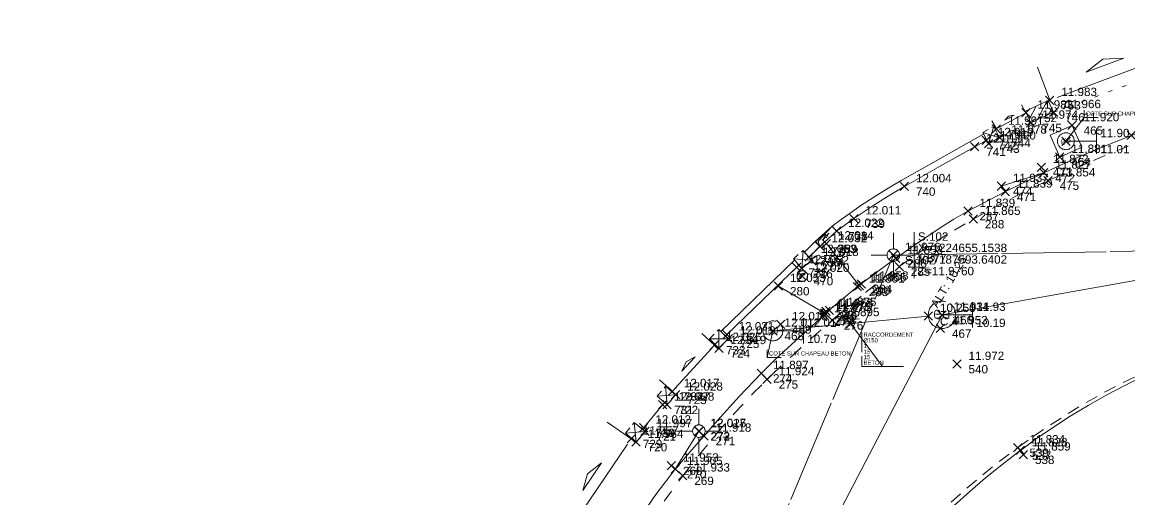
# Model space of a CAD drawing. Header units: metres. Extents: x 1224602 to 1224842, y 7187490 to 7187733.
# Drawn here: x 1224634.28 to 1224660.82, y 7187587.78 to 7187599.22 of the extents above; entities that cross this region are included whole.
import ezdxf
from ezdxf.enums import TextEntityAlignment as Align

# ---------------------------------------------------------------- set-up
doc = ezdxf.new("R2010")
doc.units = ezdxf.units.M
doc.header["$PDMODE"] = 3
doc.header["$PDSIZE"] = 0.1
for name, pattern in [('LL_0822', [2.5, 2.5, 0]), ('LL_0824', [0.35, 0.1, -0.25]), ('LL_0829', [0.6, 0.3, -0.3]), ('SL_1144', [2.5, 2.5, 0]), ('SL_1146', [2.5, 2.5, 0]), ('Socle_Continu', [2.5, 2.5, 0]), ('YL_2901', [2.5, 2.5, 0])]:
    doc.linetypes.add(name, pattern=pattern)
for name, color, linetype, lineweight in [('CLOTH_SCS', 212, 'Socle_Continu', 13), ('CLOTU_SCS', 212, 'Socle_Continu', 13), ('ELECT_SCS', 1, 'Socle_Continu', 13), ('SIGTA_SCI', 7, 'Socle_Continu', 13), ('SIGTM_PSI', 1, 'Socle_Continu', 13), ('SIGTM_SCI', 1, 'Socle_Continu', 13), ('SIGTO_PSI', 255, 'Socle_Continu', 13), ('SIGTO_SCI', 255, 'Socle_Continu', 13), ('TELEC_SCS', 3, 'Socle_Continu', 13), ('VOIRI_SCS', 7, 'Socle_Continu', 13)]:
    doc.layers.add(name, color=color, linetype=linetype, lineweight=lineweight)
for name, color, linetype, lineweight, true_color in [('EAUPL_SCS', 5, 'Socle_Continu', 13, 0x0000ff), ('EAUUS_PSI', 7, 'Socle_Continu', 13, 0x7f3f00), ('EAUUS_SCI', 7, 'Socle_Continu', 13, 0x7f3f00), ('EAUUS_SCS', 7, 'Socle_Continu', 13, 0x7f3f00), ('EAUUS_SCT', 7, 'Socle_Continu', 13, 0x7f3f00), ('SIGTR_PSS', 7, 'Socle_Continu', 13, 0x9966cc), ('SIGTS_PSS', 7, 'Socle_Continu', 13, 0x9966cc)]:
    doc.layers.add(name, color=color, linetype=linetype, lineweight=lineweight, true_color=true_color)
doc.styles.add('Reseaux', font='arial.ttf')
doc.styles.get("Standard").update_dxf_attribs({"font": 'arial.ttf'})
doc.styles.add('Style_2', font='WINGDNG3.TTF')
doc.linetypes.add('BL_0068', pattern='A,0.508,-0.254,["}",Style_2,S=0.254,R=0,X=-0.2,Y=-0.12],0.254', length=1.016)
doc.linetypes.add('CL_0181', pattern='A,3,-0.15,0.4,-0.381,["eu",Standard,S=0.254,R=0,X=-0.2,Y=-0.1],-0.381,0.4,-0.15', length=4.862)

# ---------------------------------------------------------------- blocks, each defined once
blk = doc.blocks.new('YP_1521')
at = {"layer": 'SIGTO_SCI', "color": 7, "linetype": 'Socle_Continu'}
blk.add_point((0, 0), dxfattribs=at)
at = {"layer": 'SIGTA_SCI', "linetype": 'Socle_Continu'}
blk.add_attdef('ALT', (0.278, 0.099), '', height=0.2, dxfattribs=at)
at = {"layer": 'SIGTA_SCI', "linetype": 'Socle_Continu', "flags": 9}
blk.add_attdef('CALQUE_ALT', (1.69, -1.18), '', height=0.2, dxfattribs=at)
at = {"layer": 'SIGTM_SCI', "linetype": 'Socle_Continu'}
blk.add_attdef('MAT', (0.278, -0.223), '', height=0.2, dxfattribs=at)
at = {"layer": 'SIGTM_SCI', "linetype": 'Socle_Continu', "flags": 9}
blk.add_attdef('CALQUE_MAT', (1.69, -1.501), '', height=0.2, dxfattribs=at)
at = {"layer": 'SIGTO_SCI', "linetype": 'Socle_Continu', "flags": 9}
for tag, p in [('ID', (1.69, 0.105)), ('NATURE', (1.69, -0.216)), ('FAMILLE', (1.69, -0.538)), ('CALQUE', (1.69, -0.859)), ('PCRS', (1.69, -1.823))]:
    blk.add_attdef(tag, p, '', height=0.2, dxfattribs=at)
blk = doc.blocks.new('YP_2900')
at = {"layer": 'SIGTO_PSI', "linetype": 'Socle_Continu'}
blk.add_line((0.5, 0), (0, 0), dxfattribs=at)
at = {"layer": 'SIGTO_PSI', "linetype": 'Socle_Continu', "flags": 128}
blk.add_lwpolyline([(0.5, -0.55), (0.5, 0.55)], dxfattribs=at)
at = {"layer": 'SIGTO_PSI', "color": 7, "linetype": 'Socle_Continu'}
blk.add_point((0, 0), dxfattribs=at)
at = {"layer": 'SIGTM_PSI', "color": 1, "linetype": 'Socle_Continu'}
blk.add_attdef('MAT', (0.589, 0.345), '', height=0.2, dxfattribs=at)
at = {"layer": 'SIGTM_PSI', "linetype": 'Socle_Continu', "flags": 9}
blk.add_attdef('CALQUE_MAT', (1.598, -0.695), '', height=0.2, dxfattribs=at)
at = {"layer": 'SIGTO_PSI', "linetype": 'Socle_Continu', "flags": 9}
for tag, p in [('ID', (1.598, 0.59)), ('NATURE', (1.598, 0.269)), ('FAMILLE', (1.598, -0.052)), ('CALQUE', (1.598, -0.374)), ('PCRS', (1.598, -1.016))]:
    blk.add_attdef(tag, p, '', height=0.2, dxfattribs=at)
at = {"layer": 'SIGTO_PSI', "linetype": 'Socle_Continu'}
for tag, p in [('X=', (0.589, 0.075)), ('Y=', (0.589, -0.204)), ('Z=', (0.589, -0.482))]:
    blk.add_attdef(tag, p, '', height=0.2, dxfattribs=at)
blk = doc.blocks.new('LP_0842')
at = {"layer": 'VOIRI_SCS', "linetype": 'Socle_Continu', "flags": 128}
blk.add_lwpolyline([(1, 0), (1, 0.5), (0, 0)], dxfattribs=at)
at = {"layer": 'VOIRI_SCS', "linetype": 'Socle_Continu', "flags": 9}
for tag, p in [('ID', (1.488, 0.614)), ('NATURE', (1.488, 0.292)), ('FAMILLE', (1.488, -0.029)), ('CALQUE', (1.488, -0.35)), ('PCRS', (1.488, -0.672))]:
    blk.add_attdef(tag, p, '', height=0.2, dxfattribs=at)
blk = doc.blocks.new('YP_2908')
at = {"layer": 'SIGTR_PSS', "linetype": 'Socle_Continu'}
for p, q in [((0, 0.15), (0, 0.533)), ((-0.15, 0), (-0.533, 0)), ((0.15, 0), (0.533, 0)), ((0.533, 0), (0.15, 0)), ((0, -0.15), (0, -0.533))]:
    blk.add_line(p, q, dxfattribs=at)
blk.add_circle((0, 0), 0.15, dxfattribs=at)
at = {"layer": 'SIGTR_PSS', "linetype": 'Socle_Continu', "flags": 9}
for tag, p in [('ID', (0.884, 0.274)), ('NATURE', (0.884, -0.047)), ('FAMILLE', (0.884, -0.368)), ('CALQUE', (0.884, -0.689)), ('PCRS', (0.884, -1.011))]:
    blk.add_attdef(tag, p, '', height=0.2, dxfattribs=at)
blk = doc.blocks.new('BP_0091')
at = {"layer": 'EAUPL_SCS', "linetype": 'Socle_Continu'}
h = blk.add_hatch(color=256, dxfattribs=at)
h.dxf.hatch_style = 1
h.paths.add_polyline_path([(0.09, 0), (0.91, 0, 0.388383)])
blk.add_line((0.91, 0), (0.09, 0), dxfattribs=at)
at = {"layer": 'EAUPL_SCS', "linetype": 'Socle_Continu', "flags": 128}
blk.add_lwpolyline([(0, 0), (0, 0.5), (1, 0.5), (1, 0)], close=True, dxfattribs=at)
at = {"layer": 'EAUPL_SCS', "linetype": 'Socle_Continu'}
blk.add_arc((0.5, -0.44), 0.602, 47.5494, 132.4506, dxfattribs=at)
at = {"layer": 'EAUPL_SCS', "linetype": 'Socle_Continu', "flags": 9}
for tag, p in [('CALQUE', (1.45, -0.06)), ('ID', (1.45, 0.91)), ('NATURE', (1.45, 0.59)), ('FAMILLE', (1.45, 0.27)), ('PCRS', (1.45, -0.38))]:
    blk.add_attdef(tag, p, '', height=0.2, dxfattribs=at)
blk = doc.blocks.new('CP_0163')
at = {"layer": 'EAUUS_SCS', "linetype": 'Socle_Continu'}
blk.add_lwpolyline([(0, 0), (1, 0), (1, 1), (0, 1)], close=True, dxfattribs=at)
at = {"layer": 'EAUUS_SCS', "linetype": 'Socle_Continu', "const_width": 0.0235, "flags": 128}
for points in [[(0.45, 0.412), (0.362, 0.412, -0.405328), (0.31, 0.465), (0.31, 0.553, -0.999132), (0.45, 0.553), (0.45, 0.518), (0.327, 0.518)], [(0.538, 0.624), (0.538, 0.474, 0.410802), (0.6, 0.412), (0.679, 0.412), (0.679, 0.624)]]:
    blk.add_lwpolyline(points, format="xyb", dxfattribs=at)
at = {"layer": 'EAUUS_SCS', "linetype": 'Socle_Continu'}
blk.add_circle((0.5, 0.5), 0.353, dxfattribs=at)
at = {"layer": 'EAUUS_SCS', "linetype": 'Socle_Continu', "flags": 9}
for tag, p in [('NATURE', (1.381, 0.739)), ('ID', (1.381, 1.06)), ('FAMILLE', (1.381, 0.417)), ('CALQUE', (1.381, 0.096)), ('TYPE', (1.381, -0.546)), ('PCRS', (1.381, -0.225))]:
    blk.add_attdef(tag, p, '', height=0.2, dxfattribs=at)
blk = doc.blocks.new('CP_0161')
at = {"layer": 'EAUUS_SCS', "linetype": 'Socle_Continu', "const_width": 0.0333, "flags": 128}
for points in [[(-0.071, -0.125), (-0.195, -0.125, -0.405328), (-0.27, -0.05), (-0.27, 0.075, -0.999132), (-0.071, 0.075), (-0.071, 0.025), (-0.245, 0.025)], [(0.054, 0.175), (0.054, -0.038, 0.410802), (0.141, -0.125), (0.253, -0.125), (0.253, 0.175)]]:
    blk.add_lwpolyline(points, format="xyb", dxfattribs=at)
at = {"layer": 'EAUUS_SCS', "linetype": 'Socle_Continu'}
blk.add_circle((0, 0), 0.5, dxfattribs=at)
at = {"layer": 'EAUUS_SCS', "linetype": 'Socle_Continu', "flags": 9}
for tag, p in [('NATURE', (0.989, 0.255)), ('ID', (0.989, 0.577)), ('FAMILLE', (0.989, -0.066)), ('CALQUE', (0.989, -0.387)), ('PCRS', (0.989, -0.709)), ('TYPE', (0.989, -1.03))]:
    blk.add_attdef(tag, p, '', height=0.2, dxfattribs=at)
blk = doc.blocks.new('CP_0162')
at = {"layer": 'EAUUS_SCS', "linetype": 'Socle_Continu', "const_width": 0.025, "flags": 128}
for points in [[(-0.063, -0.111), (-0.174, -0.111, -0.405328), (-0.241, -0.045), (-0.241, 0.067, -0.999132), (-0.063, 0.067), (-0.063, 0.022), (-0.218, 0.022)], [(0.048, 0.155), (0.048, -0.034, 0.410802), (0.125, -0.111), (0.225, -0.111), (0.225, 0.155)]]:
    blk.add_lwpolyline(points, format="xyb", dxfattribs=at)
at = {"layer": 'EAUUS_SCS', "linetype": 'Socle_Continu'}
blk.add_circle((0, 0), 0.5, dxfattribs=at)
at = {"layer": 'EAUUS_SCS', "linetype": 'Socle_Continu', "flags": 9}
for tag, p in [('ID', (0.918, 0.522)), ('NATURE', (0.918, 0.2)), ('FAMILLE', (0.918, -0.121)), ('CALQUE', (0.918, -0.442)), ('PCRS', (0.918, -0.763))]:
    blk.add_attdef(tag, p, '', height=0.2, dxfattribs=at)
blk = doc.blocks.new('IP_0641')
at = {"layer": 'TELEC_SCS', "linetype": 'Socle_Continu'}
h = blk.add_hatch(color=256, dxfattribs=at)
edge = h.paths.add_edge_path()
edge.add_ellipse((0.09, 0.082), major_axis=(0.0254, 0.0254), ratio=1, start_angle=269.1533, end_angle=449.1533, ccw=False)
edge.add_ellipse((0.09, 0.082), major_axis=(0.0254, 0.0254), ratio=1, start_angle=89.1533, end_angle=269.1533, ccw=False)
h = blk.add_hatch(color=256, dxfattribs=at)
edge = h.paths.add_edge_path()
edge.add_ellipse((-0.074, -0.082), major_axis=(0.0254, 0.0254), ratio=1, start_angle=269.0978, end_angle=449.0978, ccw=False)
edge.add_ellipse((-0.074, -0.082), major_axis=(0.0254, 0.0254), ratio=1, start_angle=89.0978, end_angle=269.0978, ccw=False)
at = {"layer": 'TELEC_SCS', "linetype": 'Socle_Continu', "flags": 128}
blk.add_lwpolyline([(0.109, -0.25), (0.257, -0.102), (0.257, 0.102), (0.109, 0.25), (-0.094, 0.25), (-0.243, 0.102), (-0.243, -0.102), (-0.094, -0.25)], close=True, dxfattribs=at)
at = {"layer": 'TELEC_SCS', "linetype": 'Socle_Continu'}
for points in [[(0.09, 0.118, 0.04668), (0.058, 0.121, 0.098491), (-0.007, 0.108, 0.098491), (-0.063, 0.071, 0.098491), (-0.1, 0.015, 0.098491), (-0.113, -0.05, 0.04668), (-0.11, -0.082, 0.098491)], [(0.065, 0.108, 0.003694), (0.065, 0.107, 0.098491), (0.057, 0.096, 0.098491), (0.054, 0.082, 0.098491), (0.057, 0.068, 0.098491), (0.065, 0.057, 0.098491), (0.076, 0.049, 0.098491), (0.09, 0.046, 0.098491), (0.104, 0.049, 0.094763), (0.115, 0.056, 0.098491)], [(0.115, 0.056, 0.003694), (0.115, 0.057, 0.098491), (0.123, 0.068, 0.098491), (0.126, 0.082, 0.098491), (0.123, 0.096, 0.098491), (0.115, 0.107, 0.098491), (0.104, 0.115, 0.098491), (0.09, 0.118, 0.098491), (0.076, 0.115, 0.094763), (0.065, 0.108, 0.098491)], [(-0.099, -0.056, 0.003937), (-0.1, -0.057, 0.098491), (-0.107, -0.068, 0.098491), (-0.11, -0.082, 0.098491), (-0.107, -0.096, 0.098491), (-0.1, -0.107, 0.098491), (-0.088, -0.115, 0.098491), (-0.074, -0.118, 0.098491), (-0.06, -0.115, 0.094518), (-0.049, -0.108, 0.098491)], [(-0.049, -0.108, 0.003937), (-0.049, -0.107, 0.098491), (-0.041, -0.096, 0.098491), (-0.038, -0.082, 0.098491), (-0.041, -0.068, 0.098491), (-0.049, -0.057, 0.098491), (-0.06, -0.049, 0.098491), (-0.074, -0.046, 0.098491), (-0.088, -0.049, 0.094518), (-0.099, -0.056, 0.098491)]]:
    blk.add_lwpolyline(points, format="xyb", dxfattribs=at)
at = {"layer": 'TELEC_SCS', "linetype": 'Socle_Continu', "flags": 9}
for tag, p in [('ID', (0.795, 0.57)), ('NATURE', (0.795, 0.248)), ('FAMILLE', (0.795, -0.073)), ('CALQUE', (0.795, -0.394)), ('PCRS', (0.795, -0.715))]:
    blk.add_attdef(tag, p, '', height=0.2, dxfattribs=at)
blk = doc.blocks.new('LP_0841')
at = {"layer": 'VOIRI_SCS', "linetype": 'Socle_Continu', "flags": 128}
blk.add_lwpolyline([(0, 0), (0, 0.5), (1, 0)], dxfattribs=at)
at = {"layer": 'VOIRI_SCS', "linetype": 'Socle_Continu', "flags": 9}
for tag, p in [('ID', (1.428, 0.548)), ('NATURE', (1.428, 0.227)), ('FAMILLE', (1.428, -0.095)), ('CALQUE', (1.428, -0.416)), ('PCRS', (1.428, -0.737))]:
    blk.add_attdef(tag, p, '', height=0.2, dxfattribs=at)
blk = doc.blocks.new('SP_1162')
at = {"layer": 'CLOTU_SCS', "linetype": 'Socle_Continu'}
for p, q in [((0, 0), (1, 1)), ((0, 1), (1, 0))]:
    blk.add_line(p, q, dxfattribs=at)
at = {"layer": 'CLOTU_SCS', "linetype": 'Socle_Continu', "flags": 128}
blk.add_lwpolyline([(1, 0), (0, 0), (0, 1), (1, 1)], close=True, dxfattribs=at)
at = {"layer": 'CLOTU_SCS', "linetype": 'Socle_Continu', "flags": 9}
for tag, p in [('NATURE', (1.089, -0.022)), ('ID', (1.089, 0.299)), ('CALQUE', (1.089, -0.665)), ('FAMILLE', (1.089, -0.344)), ('PCRS', (1.089, -0.986))]:
    blk.add_attdef(tag, p, '', height=0.2, dxfattribs=at)
blk = doc.blocks.new('SP_1161')
at = {"layer": 'CLOTU_SCS', "linetype": 'Socle_Continu'}
for p, q in [((0, 0), (0, 0.2745)), ((1, 0.2745), (1, 0)), ((0.5, 0.1545), (0.3438, 0.103)), ((0.3438, 0.103), (0.6563, 0.103)), ((0.6563, 0.103), (0.5, 0.1545)), ((0.0625, 0), (0.9375, 0))]:
    blk.add_line(p, q, dxfattribs=at)
at = {"layer": 'CLOTU_SCS', "linetype": 'Socle_Continu', "flags": 9}
for tag, p in [('ID', (1.3598, 0.3853)), ('NATURE', (1.3598, 0.0641)), ('FAMILLE', (1.3598, -0.2572)), ('CALQUE', (1.3598, -0.5785)), ('PCRS', (1.3598, -0.8998))]:
    blk.add_attdef(tag, p, '', height=0.2, dxfattribs=at)
blk = doc.blocks.new('FP_0406')
at = {"layer": 'ELECT_SCS', "linetype": 'Socle_Continu'}
blk.add_hatch(color=256, dxfattribs=at).paths.add_polyline_path([(0, 0), (0, 0.286), (1, 0.286), (0.1, 0.229)])
at = {"layer": 'ELECT_SCS', "linetype": 'Socle_Continu', "flags": 128}
blk.add_lwpolyline([(0, 0.286), (0, 0), (1, 0), (1, 0.286)], close=True, dxfattribs=at)
at = {"layer": 'ELECT_SCS', "linetype": 'Socle_Continu'}
blk.add_lwpolyline([(0, 0), (0, 0.286), (1, 0.286), (0.1, 0.229)], close=True, dxfattribs=at)
at = {"layer": 'ELECT_SCS', "linetype": 'Socle_Continu', "flags": 128}
blk.add_lwpolyline([(0.689, 0.161), (0.466, 0.074), (0.473, 0.136), (0.314, 0.12), (0.54, 0.215), (0.526, 0.147), (0.689, 0.161)], dxfattribs=at)
at = {"layer": 'ELECT_SCS', "linetype": 'Socle_Continu', "flags": 9}
for tag, p in [('NATURE', (1.244, 0.357)), ('ID', (1.244, 0.678)), ('FAMILLE', (1.244, 0.035)), ('CALQUE', (1.244, -0.286)), ('PCRS', (1.244, -0.607))]:
    blk.add_attdef(tag, p, '', height=0.2, dxfattribs=at)
blk = doc.blocks.new('YP_2903')
at = {"layer": 'SIGTR_PSS', "color": 1, "linetype": 'Socle_Continu'}
blk.add_line((0, 0.15), (0, 0.533), dxfattribs=at)
at = {"layer": 'SIGTR_PSS', "color": 5, "linetype": 'Socle_Continu'}
blk.add_line((-0.15, 0), (-0.533, 0), dxfattribs=at)
at = {"layer": 'SIGTR_PSS', "color": 3, "linetype": 'Socle_Continu'}
blk.add_line((0.15, 0), (0.533, 0), dxfattribs=at)
at = {"layer": 'SIGTR_PSS', "color": 2, "linetype": 'Socle_Continu'}
blk.add_line((0, -0.15), (0, -0.533), dxfattribs=at)
at = {"layer": 'SIGTR_PSS', "color": 4, "linetype": 'Socle_Continu'}
blk.add_circle((0, 0), 0.15, dxfattribs=at)
at = {"layer": 'SIGTR_PSS', "linetype": 'Socle_Continu', "flags": 9}
for tag, p in [('ID', (1.343, 0.305)), ('NATURE', (1.343, -0.016)), ('FAMILLE', (1.343, -0.337)), ('CALQUE', (1.343, -0.659)), ('PCRS', (1.343, -0.98))]:
    blk.add_attdef(tag, p, '', height=0.2, dxfattribs=at)
blk = doc.blocks.new('*U66')
at = {"layer": 'EAUUS_SCI', "linetype": 'Socle_Continu'}
blk.add_line((-0.271, -1.269), (0, 0), dxfattribs=at)
at = {"layer": 'EAUUS_SCI', "linetype": 'Socle_Continu', "flags": 128}
blk.add_lwpolyline([(0.402, -1.269), (-0.271, -1.269), (-0.271, -0.912)], dxfattribs=at)
at = {"layer": 'EAUUS_SCI', "linetype": 'Socle_Continu'}
blk.add_point((0, 0), dxfattribs=at)
at = {"layer": 'EAUUS_SCI', "linetype": 'Socle_Continu', "flags": 9}
for tag, p in [('NATURE', (1.967, -0.177)), ('ID', (1.967, 0.144)), ('FAMILLE', (1.967, -0.499)), ('CALQUE', (1.967, -0.82)), ('PCRS', (1.967, -1.141))]:
    blk.add_attdef(tag, p, '', height=0.2, dxfattribs=at)
at = {"layer": 'EAUUS_SCI', "linetype": 'Socle_Continu'}
blk.add_attdef('TXT', (-0.183, -1.182), '', height=0.2, dxfattribs=at)
blk = doc.blocks.new('CP_2101')
at = {"layer": 'EAUUS_PSI', "linetype": 'Socle_Continu'}
blk.add_line((0.733, 0), (0, 0), dxfattribs=at)
at = {"layer": 'EAUUS_PSI', "linetype": 'Socle_Continu', "flags": 128}
blk.add_lwpolyline([(0.733, -0.3), (0.733, 0.3)], dxfattribs=at)
at = {"layer": 'EAUUS_PSI', "linetype": 'Socle_Continu'}
blk.add_point((0, 0), dxfattribs=at)
at = {"layer": 'EAUUS_PSI', "linetype": 'Socle_Continu', "style": 'Reseaux', "flags": 9}
for tag, p in [('ID', (2.525, 0.541)), ('NATURE', (2.525, 0.22))]:
    blk.add_attdef(tag, p, '', height=0.2, dxfattribs=at)
at = {"layer": 'EAUUS_PSI', "linetype": 'Socle_Continu'}
for tag, p in [('TAMPON', (0.824, 0.196)), ('RADIER', (0.824, -0.192))]:
    blk.add_attdef(tag, text='', height=0.2, dxfattribs=at).set_placement(p, align=Align.MIDDLE_LEFT)
at = {"layer": 'EAUUS_PSI', "linetype": 'Socle_Continu', "flags": 9}
for tag, p in [('FAMILLE', (2.525, -0.101)), ('CALQUE', (2.525, -0.423))]:
    blk.add_attdef(tag, p, '', height=0.2, dxfattribs=at)
blk = doc.blocks.new('*U68')
at = {"layer": 'EAUUS_SCI', "linetype": 'Socle_Continu'}
blk.add_line((1.531, -2.066), (0, 0), dxfattribs=at)
at = {"layer": 'EAUUS_SCI', "linetype": 'Socle_Continu', "flags": 128}
blk.add_lwpolyline([(2.531, -2.066), (0.531, -2.066), (0.531, -0.427)], dxfattribs=at)
at = {"layer": 'EAUUS_SCI', "linetype": 'Socle_Continu'}
blk.add_point((0, 0), dxfattribs=at)
at = {"layer": 'EAUUS_SCI', "linetype": 'Socle_Continu', "flags": 9}
for tag, p in [('ID', (2.47, 1.418)), ('NATURE', (2.47, 1.097)), ('CALQUE', (2.47, 0.454)), ('FAMILLE', (2.47, 0.776))]:
    blk.add_attdef(tag, p, '', height=0.2, dxfattribs=at)
at = {"layer": 'EAUUS_SCI', "linetype": 'Socle_Continu'}
for tag, p in [('TYPE', (0.62, -0.632)), ('DIAM', (0.62, -0.902)), ('NBR', (0.62, -1.181)), ('LARG', (0.62, -1.447)), ('HAUT', (0.62, -1.712)), ('MATER', (0.62, -1.978))]:
    blk.add_attdef(tag, p, '', height=0.2, dxfattribs=at)
blk = doc.blocks.new('*U58')
at = {"layer": 'EAUUS_PSI', "linetype": 'Socle_Continu'}
blk.add_line((0.733, 0), (0, 0), dxfattribs=at)
at = {"layer": 'EAUUS_PSI', "linetype": 'Socle_Continu', "flags": 128}
blk.add_lwpolyline([(0.733, -0.3), (0.733, 0.3)], dxfattribs=at)
at = {"layer": 'EAUUS_PSI', "linetype": 'Socle_Continu'}
blk.add_point((0, 0), dxfattribs=at)
at = {"layer": 'EAUUS_PSI', "linetype": 'Socle_Continu', "style": 'Reseaux', "flags": 9}
for tag, p in [('ID', (2.525, 0.541)), ('NATURE', (2.525, 0.22))]:
    blk.add_attdef(tag, p, '', height=0.2, dxfattribs=at)
at = {"layer": 'EAUUS_PSI', "linetype": 'Socle_Continu'}
for tag, p in [('TAMPON', (0.824, 0.196)), ('RADIER', (0.824, -0.192))]:
    blk.add_attdef(tag, text='', height=0.2, dxfattribs=at).set_placement(p, align=Align.MIDDLE_LEFT)
at = {"layer": 'EAUUS_PSI', "linetype": 'Socle_Continu', "flags": 9}
for tag, p in [('FAMILLE', (2.525, -0.101)), ('CALQUE', (2.525, -0.423))]:
    blk.add_attdef(tag, p, '', height=0.2, dxfattribs=at)
blk = doc.blocks.new('CP_0169')
at = {"layer": 'EAUUS_SCI', "linetype": 'Socle_Continu'}
blk.add_point((0, 0), dxfattribs=at)
at = {"layer": 'EAUUS_SCI', "linetype": 'Socle_Continu', "insert": (0.268, 0.01), "char_height": 0.2, "attachment_point": 4}
blk.add_mtext_dynamic_manual_height_columns('\\pxql;ALT:', width=0.46273, gutter_width=1, heights=[0], dxfattribs=at)
at = {"layer": 'EAUUS_SCI', "linetype": 'Socle_Continu', "style": 'Reseaux', "flags": 9}
for tag, p in [('ID', (2.066, 0.187)), ('NATURE', (2.066, -0.134))]:
    blk.add_attdef(tag, p, '', height=0.2, dxfattribs=at)
at = {"layer": 'EAUUS_SCI', "linetype": 'Socle_Continu'}
blk.add_attdef('ALT', text='', height=0.2, dxfattribs=at).set_placement((0.952, 0.01), align=Align.MIDDLE_LEFT)
at = {"layer": 'EAUUS_SCI', "linetype": 'Socle_Continu', "flags": 9}
for tag, p in [('FAMILLE', (2.066, -0.456)), ('CALQUE', (2.066, -0.777)), ('TYPE', (2.066, -1.098))]:
    blk.add_attdef(tag, p, '', height=0.2, dxfattribs=at)
blk = doc.blocks.new('*U69')
at = {"layer": 'EAUUS_SCI', "linetype": 'Socle_Continu'}
blk.add_line((0.872, 1.135), (0, 0), dxfattribs=at)
at = {"layer": 'EAUUS_SCI', "linetype": 'Socle_Continu', "flags": 128}
blk.add_lwpolyline([(1.545, 1.135), (0.872, 1.135), (0.872, 1.492)], dxfattribs=at)
at = {"layer": 'EAUUS_SCI', "linetype": 'Socle_Continu'}
blk.add_point((0, 0), dxfattribs=at)
blk.add_attdef('TXT', (0.96, 1.222), '', height=0.2, dxfattribs=at)
at = {"layer": 'EAUUS_SCI', "linetype": 'Socle_Continu', "flags": 9}
for tag, p in [('NATURE', (1.967, -0.177)), ('ID', (1.967, 0.144)), ('FAMILLE', (1.967, -0.499)), ('CALQUE', (1.967, -0.82)), ('PCRS', (1.967, -1.141))]:
    blk.add_attdef(tag, p, '', height=0.2, dxfattribs=at)

msp = doc.modelspace()

# ---------------------------------------------------------------- hatches: boundary and pattern name
at = {"layer": 'CLOTH_SCS', "linetype": 'Socle_Continu'}
h = msp.add_hatch(dxfattribs=at)
h.set_pattern_fill('SL_1144', color=256, angle=17, pattern_type=2)
h.set_pattern_definition([(62, (0, 0), (-0.1545158287503, 0.0821575234875), [])])
h.paths.add_polyline_path([(1224658.864, 7187597.343), (1224658.317, 7187597.09), (1224658.447, 7187596.808), (1224658.995, 7187597.062)])

# ---------------------------------------------------------------- linework, layer by layer
at = {"layer": 'CLOTU_SCS', "linetype": 'SL_1144'}
for points in [[(1224658.447, 7187596.808, 11.974), (1224658.317, 7187597.09, 11.984), (1224658.864, 7187597.343, 11.983), (1224658.995, 7187597.062, 11.966)], [(1224658.447, 7187596.808, 11.974), (1224658.995, 7187597.062, 11.966)]]:
    msp.add_polyline3d(points, dxfattribs=at)
at = {"layer": 'CLOTU_SCS', "linetype": 'SL_1146'}
for points in [[(1224653.685, 7187594.335, 12.032), (1224653.9, 7187594.492, 12.029), (1224654.116, 7187594.646, 12.027), (1224654.354, 7187594.811, 12.023), (1224654.596, 7187594.972, 12.019), (1224654.841, 7187595.128, 12.015), (1224655.089, 7187595.278, 12.011), (1224655.339, 7187595.424, 12.007), (1224656.181, 7187595.901, 12.002), (1224657.025, 7187596.375, 11.996), (1224657.315, 7187596.538, 11.994)], [(1224653.793, 7187594.217, 12.022), (1224654.208, 7187594.516, 12.011), (1224654.444, 7187594.679, 12.01), (1224654.683, 7187594.838, 12.008), (1224654.925, 7187594.992, 12.007), (1224655.17, 7187595.141, 12.005), (1224655.418, 7187595.285, 12.004), (1224656.26, 7187595.762, 12.007), (1224657.103, 7187596.236, 12.011), (1224657.39, 7187596.396, 12.018)], [(1224653.026, 7187593.71, 12.029), (1224653.282, 7187593.966, 12.03), (1224653.685, 7187594.335, 12.032)], [(1224653.134, 7187593.592, 12.053), (1224653.392, 7187593.85, 12.032), (1224653.793, 7187594.217, 12.022)], [(1224651.017, 7187591.815, 12.027), (1224652.788, 7187593.52, 12.027)], [(1224651.131, 7187591.703, 12.03), (1224651.167, 7187591.738, 12.031), (1224652.892, 7187593.398, 12.033)], [(1224649.141, 7187589.47, 12.005), (1224649.668, 7187590.111, 12.041)]]:
    msp.add_polyline3d(points, dxfattribs=at)
at = {"layer": 'EAUPL_SCS', "linetype": 'BL_0068'}
for points in [[(1224653.548, 7187593.915, 12.014), (1224654.335, 7187592.913, 11.855)], [(1224652.399, 7187592.899, 12.053), (1224653.504, 7187592.252, 11.874)]]:
    msp.add_polyline3d(points, dxfattribs=at)
at = {"layer": 'EAUUS_SCT', "linetype": 'CL_0181'}
for points in [[(1224656.32, 7187592.21, 10.19), (1224684.316, 7187597.188, 9.79)], [(1224644.9, 7187570.325, 10.48), (1224656.32, 7187592.21, 10.19)], [(1224652.267, 7187591.827, 10.79), (1224655.993, 7187592.179, 10.25)]]:
    msp.add_polyline3d(points, dxfattribs=at)
at = {"layer": 'SIGTS_PSS', "linetype": 'YL_2901'}
msp.add_polyline3d([(1224634.276, 7187497.942, 12.713), (1224637.589, 7187551.832, 12.266), (1224655.154, 7187593.64, 11.976), (1224718.643, 7187594.665, 11.273)], dxfattribs=at)
at = {"layer": 'VOIRI_SCS', "linetype": 'LL_0824'}
for points in [[(1224658.995, 7187597.062, 11.966), (1224661.841, 7187598.118, 11.977)], [(1224657.701, 7187596.451, 11.978), (1224658.447, 7187596.808, 11.974)]]:
    msp.add_polyline3d(points, dxfattribs=at)
at = {"layer": 'VOIRI_SCS', "linetype": 'LL_0822'}
for points in [[(1224654.383, 7187592.952, 11.858), (1224655.004, 7187593.413, 11.86), (1224655.633, 7187593.866, 11.88), (1224656.276, 7187594.298, 11.885), (1224656.605, 7187594.502, 11.865), (1224656.94, 7187594.695, 11.839), (1224657.844, 7187595.161, 11.839), (1224658.756, 7187595.612, 11.827), (1224659.598, 7187595.995, 11.865), (1224660.452, 7187596.349, 11.834), (1224660.859, 7187596.507, 11.814), (1224661.317, 7187596.677, 11.815), (1224661.754, 7187596.828, 11.811), (1224662.194, 7187596.967, 11.802), (1224663.144, 7187597.22, 11.777)], [(1224653.616, 7187592.322, 11.875), (1224654.287, 7187592.882, 11.861)], [(1224645.856, 7187580.277, 11.976), (1224646.152, 7187581.264, 11.968), (1224646.477, 7187582.248, 11.959), (1224646.654, 7187582.736, 11.951), (1224646.843, 7187583.218, 11.938), (1224647.151, 7187583.921, 11.982), (1224647.487, 7187584.611, 11.98), (1224647.848, 7187585.29, 11.976), (1224648.225, 7187585.96, 11.927), (1224648.232, 7187585.971, 11.922), (1224648.617, 7187586.623, 11.931), (1224649.027, 7187587.274, 11.94), (1224649.462, 7187587.906, 11.946), (1224649.692, 7187588.214, 11.935), (1224649.929, 7187588.515, 11.905), (1224650.431, 7187589.101, 11.916), (1224650.618, 7187589.312, 11.918), (1224650.943, 7187589.679, 11.918), (1224651.459, 7187590.253, 11.914), (1224651.991, 7187590.812, 11.897), (1224652.348, 7187591.161, 11.942), (1224652.713, 7187591.502, 11.921), (1224653.456, 7187592.17, 11.874)], [(1224656.614, 7187587.648, 11.861), (1224656.986, 7187587.982, 11.854), (1224657.366, 7187588.307, 11.848), (1224657.754, 7187588.622, 11.845), (1224658.151, 7187588.927, 11.845), (1224658.197, 7187588.962, 11.828), (1224658.556, 7187589.223, 11.829), (1224658.969, 7187589.508, 11.83), (1224659.39, 7187589.781, 11.829), (1224659.819, 7187590.042, 11.827), (1224660.256, 7187590.289, 11.825), (1224660.7, 7187590.521, 11.822), (1224661.151, 7187590.738, 11.817)]]:
    msp.add_polyline3d(points, dxfattribs=at)
at = {"layer": 'VOIRI_SCS', "linetype": 'LL_0829'}
for points in [[(1224649.658, 7187587.746, 11.933), (1224650.106, 7187588.358, 11.933), (1224650.505, 7187588.868, 11.923), (1224650.919, 7187589.366, 11.918), (1224651.347, 7187589.852, 11.92), (1224651.789, 7187590.324, 11.922), (1224652.127, 7187590.665, 11.924), (1224652.247, 7187590.781, 11.921), (1224652.718, 7187591.224, 11.911), (1224653.199, 7187591.656, 11.902), (1224653.688, 7187592.08, 11.895), (1224654.488, 7187592.748, 11.644), (1224654.897, 7187593.07, 11.742), (1224655.294, 7187593.367, 11.877), (1224655.314, 7187593.382, 11.877), (1224655.741, 7187593.68, 11.872), (1224656.176, 7187593.967, 11.868), (1224656.619, 7187594.241, 11.866), (1224657.069, 7187594.504, 11.865), (1224657.537, 7187594.763, 11.861), (1224658.011, 7187595.012, 11.857), (1224658.49, 7187595.25, 11.855), (1224658.861, 7187595.426, 11.854), (1224658.973, 7187595.478, 11.853), (1224659.951, 7187595.91, 11.846), (1224660.941, 7187596.317, 11.837)], [(1224656.54, 7187587.723, 11.866), (1224656.915, 7187588.057, 11.86), (1224657.299, 7187588.382, 11.852), (1224657.693, 7187588.696, 11.844), (1224658.094, 7187589, 11.835), (1224658.137, 7187589.031, 11.834), (1224658.504, 7187589.294, 11.835), (1224658.92, 7187589.578, 11.834), (1224659.345, 7187589.85, 11.834), (1224659.777, 7187590.11, 11.832), (1224660.215, 7187590.357, 11.829), (1224660.662, 7187590.589, 11.826), (1224661.115, 7187590.806, 11.822)]]:
    msp.add_polyline3d(points, dxfattribs=at)

# ---------------------------------------------------------------- block references
at = {"layer": 'CLOTU_SCS', "linetype": 'Socle_Continu'}
for p, xscale, yscale, rotation in [((1224658.901, 7187597.351, 11.983), 3.07135776289498, 3.07135776289498, 20.57356473002448), ((1224657.622, 7187596.663, 11.991), 0.8070202082361351, 0.8070202082361351, 28.54195582131256), ((1224649.854, 7187590.379, 12.017), 1.498073534905801, 1.498073534905801, 47.5083414973659), ((1224647.436, 7187587.127, 11.983), 2.557553344202392, 2.557553344202392, 55.80666900690831)]:
    msp.add_blockref('SP_1161', p, dxfattribs=dict(at, xscale=xscale, yscale=yscale, rotation=rotation))
at = {"layer": 'CLOTU_SCS', "color": 6, "linetype": 'Socle_Continu'}
for p, xscale, yscale, rotation in [((1224657.435, 7187596.311, 11.99), 0.3011298487458302, 0.3011298487458302, 27.76560334599973), ((1224652.957, 7187593.322, 12.052), 0.3051690182134637, 0.3051690182134637, 40.52755495597989), ((1224650.974, 7187591.41, 12.019), 0.3188025244890237, 0.3188025244890237, 45.53769415510894), ((1224649.731, 7187590.057, 12.028), 0.3142624012882419, 0.3142624012882419, 49.41893537600959), ((1224648.99, 7187589.163, 11.964), 0.3326977927736322, 0.3326977927736322, 50.38134674679902)]:
    msp.add_blockref('SP_1162', p, dxfattribs=dict(at, xscale=xscale, yscale=yscale, rotation=rotation))
at = {"layer": 'EAUPL_SCS', "linetype": 'Socle_Continu', "yscale": 0.17}
for p, xscale, rotation in [((1224654.287, 7187592.882, 11.861), 0.1188925494562703, 35.94921288682158), ((1224653.485, 7187592.204, 11.871), 0.1061382802509577, 59.97577443208628)]:
    msp.add_blockref('BP_0091', p, dxfattribs=dict(at, xscale=xscale, rotation=rotation))
at = {"layer": 'EAUUS_PSI', "linetype": 'Socle_Continu'}
msp.add_blockref('CP_2101', (1224659.289, 7187596.369, 11.9), dxfattribs=at).add_auto_attribs({'TAMPON': '11.90', 'RADIER': '11.01'})
ref = msp.add_blockref('*U58', (1224656.32, 7187592.21, 11.934), dxfattribs=at)
ref.add_attrib('TAMPON', '11.93', dxfattribs={"linetype": 'Socle_Continu', "height": 0.2}).set_placement((1224657.144, 7187592.405), align=Align.MIDDLE_LEFT)
ref.add_attrib('RADIER', '10.19', dxfattribs={"linetype": 'Socle_Continu', "height": 0.2}).set_placement((1224657.144, 7187592.018), align=Align.MIDDLE_LEFT)
ref = msp.add_blockref('CP_2101', (1224652.267, 7187591.827, 12.012), dxfattribs=at)
ref.add_attrib('TAMPON', '12.01', dxfattribs={"linetype": 'Socle_Continu', "height": 0.2}).set_placement((1224653.091, 7187592.023), align=Align.MIDDLE_LEFT)
ref.add_attrib('RADIER', '10.79', dxfattribs={"linetype": 'Socle_Continu', "height": 0.2}).set_placement((1224653.091, 7187591.635), align=Align.MIDDLE_LEFT)
at = {"layer": 'EAUUS_SCI', "linetype": 'Socle_Continu', "xscale": 0.5, "yscale": 0.5, "zscale": 0.5}
for name, p, values in [('*U69', (1224659.289, 7187596.369), {'TXT': 'COTE SUR CHAPEAU BETON'}), ('*U68', (1224654.13, 7187592.003), {'TYPE': 'RACCORDEMENT', 'DIAM': 'Ø150', 'NBR': '1', 'LARG': '15', 'HAUT': '15', 'MATER': 'BETON'})]:
    msp.add_blockref(name, p, dxfattribs=at).add_auto_attribs(values)
at = {"layer": 'EAUUS_SCI', "linetype": 'Socle_Continu'}
ref = msp.add_blockref('CP_0169', (1224655.993, 7187592.179, 10.25), dxfattribs=dict(at, rotation=58.86660347726853))
ref.add_attrib('ALT', '10.25', dxfattribs={"linetype": 'Socle_Continu', "height": 0.2, "rotation": 58.8666}).set_placement((1224656.477, 7187592.998), align=Align.MIDDLE_LEFT)
ref = msp.add_blockref('*U66', (1224652.267, 7187591.827, 12.012), dxfattribs=dict(at, xscale=0.5, yscale=0.5, zscale=0.5))
ref.add_attrib('TXT', 'COTE SUR CHAPEAU BETON', (1224652.176, 7187591.236), dxfattribs={"linetype": 'Socle_Continu', "height": 0.1})
at = {"layer": 'EAUUS_SCS', "linetype": 'Socle_Continu', "xscale": 0.5736535305574251, "yscale": 0.5736535305574251, "rotation": 23.90296042997034}
msp.add_blockref('CP_0163', (1224659.143, 7187595.99, 11.881), dxfattribs=at)
at = {"layer": 'EAUUS_SCS', "linetype": 'Socle_Continu'}
for name, p, xscale, yscale in [('CP_0161', (1224656.32, 7187592.21, 11.934), 0.6570141627951078, 0.6570141627951078), ('CP_0162', (1224652.267, 7187591.827, 12.012), 0.476828561780428, 0.476828561780428)]:
    msp.add_blockref(name, p, dxfattribs=dict(at, xscale=xscale, yscale=yscale))
at = {"layer": 'ELECT_SCS', "linetype": 'Socle_Continu', "xscale": 0.5434097077800275, "yscale": 0.5434097077800275, "rotation": 42.4813719760152}
msp.add_blockref('FP_0406', (1224653.392, 7187593.85, 12.032), dxfattribs=at)
at = {"layer": 'SIGTO_PSI', "color": 193, "linetype": 'Socle_Continu'}
msp.add_blockref('YP_2900', (1224655.154, 7187593.64, 11.976), dxfattribs=at).add_auto_attribs({'MAT': 'S.102', 'X=': 'X=1224655.1538', 'Y=': 'Y=7187593.6402', 'Z=': 'Z=11.9760'})
at = {"layer": 'SIGTO_SCI', "linetype": 'Socle_Continu'}
for p, values in [((1224658.901, 7187597.351, 11.983), {'ALT': '11.983', 'MAT': '753'}), ((1224658.331, 7187597.049, 11.983), {'ALT': '11.983', 'MAT': '752'}), ((1224658.995, 7187597.062, 11.966), {'ALT': '11.966', 'MAT': '746'}), ((1224658.447, 7187596.808, 11.974), {'ALT': '11.974', 'MAT': '745'}), ((1224659.435, 7187596.747, 11.92), {'ALT': '11.920', 'MAT': '465'}), ((1224657.622, 7187596.663, 11.991), {'ALT': '11.991', 'MAT': '751'}), ((1224657.701, 7187596.451, 11.978), {'ALT': '11.978', 'MAT': '744'}), ((1224660.859, 7187596.507, 11.814), {'ALT': '11.814', 'MAT': '477'}), ((1224657.103, 7187596.236, 12.011), {'ALT': '12.011', 'MAT': '741'}), ((1224657.379, 7187596.39, 12.019), {'ALT': '12.019', 'MAT': '742'}), ((1224657.435, 7187596.311, 11.99), {'ALT': '11.990', 'MAT': '743'}), ((1224659.143, 7187595.99, 11.881), {'ALT': '11.881', 'MAT': '464'}), ((1224658.7, 7187595.746, 11.872), {'ALT': '11.872', 'MAT': '473'}), ((1224658.756, 7187595.612, 11.827), {'ALT': '11.827', 'MAT': '472'}), ((1224658.861, 7187595.426, 11.854), {'ALT': '11.854', 'MAT': '475'}), ((1224655.418, 7187595.285, 12.004), {'ALT': '12.004', 'MAT': '740'}), ((1224657.744, 7187595.292, 11.937), {'ALT': '11.937', 'MAT': '474'}), ((1224657.836, 7187595.157, 11.839), {'ALT': '11.839', 'MAT': '471'}), ((1224656.94, 7187594.695, 11.839), {'ALT': '11.839', 'MAT': '287'}), ((1224654.208, 7187594.516, 12.011), {'ALT': '12.011', 'MAT': '739'}), ((1224657.069, 7187594.504, 11.865), {'ALT': '11.865', 'MAT': '288'}), ((1224653.793, 7187594.217, 12.022), {'ALT': '12.022', 'MAT': '738'}), ((1224653.392, 7187593.85, 12.032), {'ALT': '12.032', 'MAT': '737'}), ((1224653.548, 7187593.915, 12.014), {'ALT': '12.014', 'MAT': '289'}), ((1224653.134, 7187593.592, 12.053), {'ALT': '12.053', 'MAT': '736'}), ((1224653.189, 7187593.52, 12.018), {'ALT': '12.018', 'MAT': '727'}), ((1224655.154, 7187593.64, 11.976), {'ALT': '11.976', 'MAT': 'S.102'}), ((1224655.212, 7187593.565, 11.858), {'ALT': '11.858', 'MAT': '286'}), ((1224652.839, 7187593.347, 12.033), {'ALT': '12.033', 'MAT': '735'}), ((1224652.957, 7187593.322, 12.052), {'ALT': '12.052', 'MAT': '726'}), ((1224655.294, 7187593.367, 11.877), {'ALT': '11.877', 'MAT': '285'}), ((1224652.968, 7187593.141, 12.02), {'ALT': '12.020', 'MAT': '470'}), ((1224652.399, 7187592.899, 12.053), {'ALT': '12.053', 'MAT': '280'}), ((1224654.287, 7187592.882, 11.861), {'ALT': '11.861', 'MAT': '283'}), ((1224654.335, 7187592.913, 11.855), {'ALT': '11.855', 'MAT': '290'}), ((1224654.383, 7187592.952, 11.858), {'ALT': '11.858', 'MAT': '284'}), ((1224653.485, 7187592.204, 11.871), {'ALT': '11.871', 'MAT': '278'}), ((1224653.504, 7187592.252, 11.874), {'ALT': '11.874', 'MAT': '281'}), ((1224653.539, 7187592.296, 11.868), {'ALT': '11.868', 'MAT': '279'}), ((1224653.616, 7187592.322, 11.875), {'ALT': '11.875', 'MAT': '282'}), ((1224655.993, 7187592.179, 10.25), {'ALT': '10.250', 'MAT': 'C.4'}), ((1224656.32, 7187592.21, 11.934), {'ALT': '11.934', 'MAT': '466'}), ((1224652.45, 7187591.981, 12.013), {'ALT': '12.013', 'MAT': '469'}), ((1224653.456, 7187592.17, 11.874), {'ALT': '11.874', 'MAT': '277'}), ((1224653.688, 7187592.08, 11.895), {'ALT': '11.895', 'MAT': '276'}), ((1224651.167, 7187591.738, 12.031), {'ALT': '12.031', 'MAT': '734'}), ((1224652.267, 7187591.827, 12.012), {'ALT': '12.012', 'MAT': '468'}), ((1224656.281, 7187591.884, 11.953), {'ALT': '11.953', 'MAT': '467'}), ((1224650.865, 7187591.484, 12.025), {'ALT': '12.025', 'MAT': '733'}), ((1224650.974, 7187591.41, 12.019), {'ALT': '12.019', 'MAT': '724'}), ((1224651.198, 7187591.638, 12.019), {'ALT': '12.019', 'MAT': '725'}), ((1224656.678, 7187591.031, 11.972), {'ALT': '11.972', 'MAT': '540'}), ((1224651.991, 7187590.812, 11.897), {'ALT': '11.897', 'MAT': '274'}), ((1224652.127, 7187590.665, 11.924), {'ALT': '11.924', 'MAT': '275'}), ((1224649.854, 7187590.379, 12.017), {'ALT': '12.017', 'MAT': '732'}), ((1224649.624, 7187590.057, 12.047), {'ALT': '12.047', 'MAT': '731'}), ((1224649.731, 7187590.057, 12.028), {'ALT': '12.028', 'MAT': '722'}), ((1224649.935, 7187590.296, 12.028), {'ALT': '12.028', 'MAT': '723'}), ((1224649.171, 7187589.507, 12.012), {'ALT': '12.012', 'MAT': '730'}), ((1224649.202, 7187589.419, 11.997), {'ALT': '11.997', 'MAT': '721'}), ((1224650.493, 7187589.426, 12.017), {'ALT': '12.017', 'MAT': '273'}), ((1224650.497, 7187589.418, 12.025), {'ALT': '12.025', 'MAT': '272'}), ((1224650.618, 7187589.312, 11.918), {'ALT': '11.918', 'MAT': '271'}), ((1224648.873, 7187589.242, 11.957), {'ALT': '11.957', 'MAT': '729'}), ((1224648.99, 7187589.163, 11.964), {'ALT': '11.964', 'MAT': '720'}), ((1224658.137, 7187589.031, 11.834), {'ALT': '11.834', 'MAT': '539'}), ((1224658.197, 7187588.962, 11.828), {'ALT': '11.828', 'MAT': '537'}), ((1224658.27, 7187588.861, 11.859), {'ALT': '11.859', 'MAT': '538'}), ((1224649.835, 7187588.596, 11.953), {'ALT': '11.953', 'MAT': '268'}), ((1224649.929, 7187588.515, 11.905), {'ALT': '11.905', 'MAT': '270'}), ((1224650.106, 7187588.358, 11.933), {'ALT': '11.933', 'MAT': '269'})]:
    msp.add_blockref('YP_1521', p, dxfattribs=at).add_auto_attribs(values)
at = {"layer": 'SIGTR_PSS', "linetype": 'Socle_Continu'}
msp.add_blockref('YP_2903', (1224655.154, 7187593.64, 11.976), dxfattribs=at)
at = {"layer": 'SIGTR_PSS', "color": 193, "linetype": 'Socle_Continu'}
msp.add_blockref('YP_2908', (1224650.493, 7187589.426, 12.017), dxfattribs=at)
at = {"layer": 'TELEC_SCS', "linetype": 'Socle_Continu', "xscale": 0.5, "yscale": 0.5, "zscale": 0.5}
msp.add_blockref('IP_0641', (1224652.968, 7187593.141, 12.02), dxfattribs=at)
at = {"layer": 'VOIRI_SCS', "linetype": 'Socle_Continu'}
for name, p, xscale, yscale, zscale, rotation in [('LP_0841', (1224657.836, 7187595.157, 11.839), 1.0266, 0.326084608658126, 2.243567427996416, 26.31323675870782), ('LP_0842', (1224649.929, 7187588.515, 11.905), 1.0533, 0.3377516207329159, 2.094026174969704, 49.19128765824553)]:
    msp.add_blockref(name, p, dxfattribs=dict(at, xscale=xscale, yscale=yscale, zscale=zscale, rotation=rotation))

doc.saveas('drawing.dxf')
